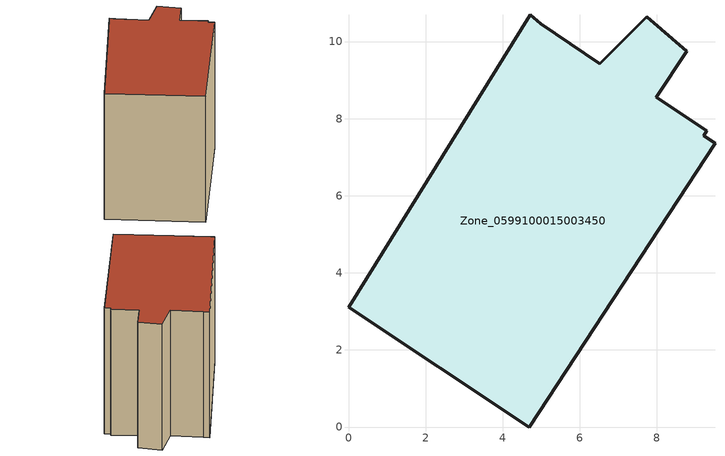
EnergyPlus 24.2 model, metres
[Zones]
Zone_0599100015003450
 floor ground (C_G): 9.22,7.56 9.51,7.36 4.69,0 0,3.1 4.72,10.69 4.99,10.47 6.51,9.42 7.73,10.64 8.77,9.75 7.98,8.55 9.3,7.68 z0.95
 wall outside (C_F): 4.72,10.69 0,3.1 4.69,0 9.51,7.36 9.22,7.56 9.3,7.68 7.98,8.55 8.77,9.75 7.73,10.64 6.51,9.42 4.99,10.47 4.72,10.69 z0.95:8.79
 roof outside (C_R): 9.51,7.36 9.22,7.56 9.3,7.68 7.98,8.55 8.77,9.75 7.73,10.64 6.51,9.42 4.99,10.47 4.72,10.69 0,3.1 4.69,0 z8.79
[BUILDING]
Pand.0599100015003450: North Axis=0; Terrain=City; Loads Convergence Tolerance Value=0.04; Temperature Convergence Tolerance Value=0.4; Solar Distribution=FullExterior; Maximum Number of Warmup Days=25; Minimum Number of Warmup Days=1
[Site:Location]
Rotterdam.The.Hague.AP_ZH_NLD Design_Conditions: Latitude=51.96; Longitude=4.45; Time Zone=1; Elevation=-4.5
[SITE:GROUNDTEMPERATURE:BUILDINGSURFACE]
18, 18, 18, 18, 18, 18, 18, 18, 18, 18, 18, 18
[MATERIAL] Thermal Absorptance=0.9; Solar Absorptance=0.7; Visible Absorptance=0.7
Name | Roughness | Thickness | Conductivity | Density | Specific Heat
G.TI.1965-1974 | MediumSmooth | 0.15 | 0.882353 | 540 | 1210
F.TI.1965-1974 | Rough | 0.3 | 0.697674 | 1920 | 840
R.TI.1965-1974 | MediumRough | 0.2 | 0.232558 | 1500 | 1000
[CONSTRUCTION]
C_G: G.TI.1965-1974
C_F: F.TI.1965-1974
C_R: R.TI.1965-1974
[ZONE]
Zone_0599100015003450: Type=1; Multiplier=1; Ceiling Height=Autocalculate; Volume=Autocalculate; Floor Area=autocalculate; Part of Total Floor Area=Yes
[ZONEINFILTRATION:DESIGNFLOWRATE]
Infil_Zone_0599100015003450: Zone or ZoneList or Space or SpaceList=Zone_0599100015003450; Schedule=AlwaysOn; Design Flow Rate Calculation Method=Flow/Area; Flow Rate per Floor Area=0.003; Constant Term Coefficient=1; Temperature Term Coefficient=0; Velocity Term Coefficient=0; Velocity Squared Term Coefficient=0
[HVACTEMPLATE:ZONE:IDEALLOADSAIRSYSTEM]
Zone_0599100015003450: Maximum Heating Supply Air Temperature=50; Minimum Cooling Supply Air Temperature=13; Maximum Heating Supply Air Humidity Ratio=0.0156; Minimum Cooling Supply Air Humidity Ratio=0.0077; Heating Limit=NoLimit; Cooling Limit=NoLimit; Dehumidification Control Type=ConstantSensibleHeatRatio; Cooling Sensible Heat Ratio=0.7; Dehumidification Setpoint=60; Humidification Control Type=None; Humidification Setpoint=30; Outdoor Air Method=None; Outdoor Air Flow Rate per Person=0.00944; Outdoor Air Flow Rate per Zone Floor Area=0; Outdoor Air Flow Rate per Zone=0; Demand Controlled Ventilation Type=None; Outdoor Air Economizer Type=NoEconomizer; Heat Recovery Type=None; Sensible Heat Recovery Effectiveness=0.7; Latent Heat Recovery Effectiveness=0.65
[ZONECONTROL:THERMOSTAT]
ThermostatControl_Zone_0599100015003450: Zone or ZoneList=Zone_0599100015003450; Control Type Schedule=DualSetpointControlType; Control 1=Thermostat_Zone_0599100015003450; Temperature Difference Between Cutout And Setpoint=0
[THERMOSTATSETPOINT:DUALSETPOINT]
Thermostat_Zone_0599100015003450: Heating Setpoint Temperature Schedule=HeatingSetpoint_Zone_0599100015003450; Cooling Setpoint Temperature Schedule=CoolingSetpoint_Zone_0599100015003450
[SCHEDULE:COMPACT]
HeatingSetpoint_Zone_0599100015003450: Through: 12/31, For: AllDays, Until: 24:00, 21
CoolingSetpoint_Zone_0599100015003450: Through: 12/31, For: AllDays, Until: 24:00, 24
DualSetpointControlType: Through: 12/31, For: AllDays, Until: 24:00, 4
AlwaysOn: Through: 12/31, For: AllDays, Until: 24:00, 1
